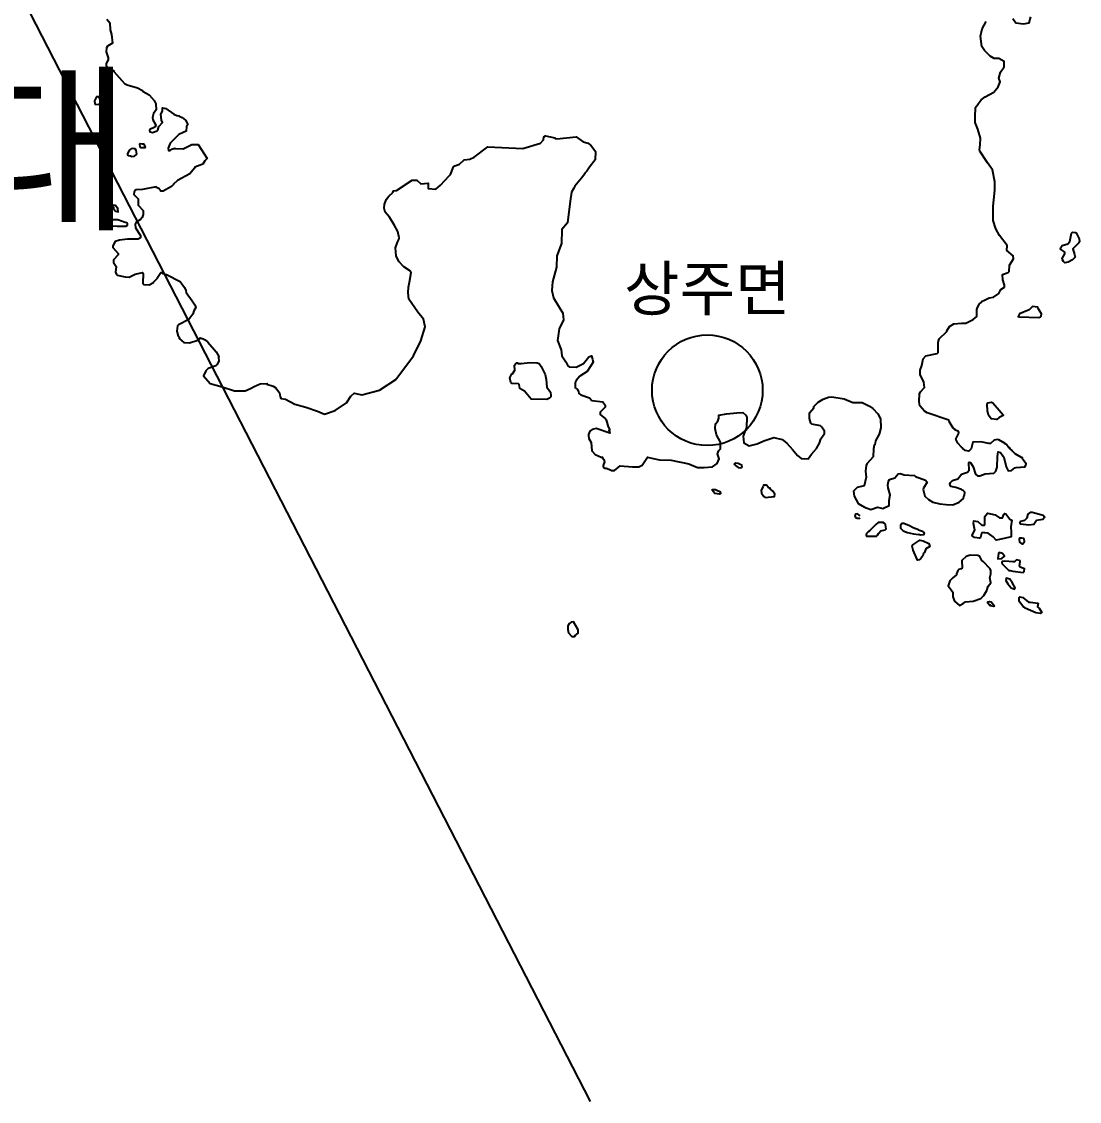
# Model space of a CAD drawing. Header units: millimetres. Extents: x -19392 to 580976, y -49129 to 736091.
# Drawn here: x 274476 to 298377, y 120863 to 145260 of the extents above; entities that cross this region are included whole.
import ezdxf
from ezdxf.enums import TextEntityAlignment as Align

# ---------------------------------------------------------------- set-up
doc = ezdxf.new("R2010")
doc.units = ezdxf.units.MM
for name, color, linetype in [('2121', 7, 'Continuous'), ('2122', 7, 'Continuous'), ('AWS', 4, 'Continuous'), ('AWS명', 2, 'Continuous'), ('관측소명', 3, 'Continuous'), ('티센', 6, 'Continuous')]:
    doc.layers.add(name, color=color, linetype=linetype)
doc.styles.get("Standard").update_dxf_attribs({"font": ''})
doc.styles.get('Standard').set_extended_font_data('Gulim')

msp = doc.modelspace()

# ---------------------------------------------------------------- linework, layer by layer
at = {"layer": '2121', "color": 7}
for points in [[(276405, 145316), (276468, 145229), (276475, 145073), (276507, 144966), (276526, 144773), (276420, 144704), (276395, 144666), (276383, 144579), (276434, 144442), (276434, 144398), (276390, 144316), (276390, 144260), (276422, 144223), (276551, 144152), (276558, 144132), (276797, 143862), (276861, 143828), (277092, 143763), (277211, 143707), (277223, 143682), (277355, 143607), (277468, 143474), (277511, 143402), (277511, 143402), (277518, 143270), (277456, 143183), (277433, 143092), (277444, 143042), (277496, 142952), (277507, 142914), (277483, 142877), (277376, 142820), (277364, 142805), (277371, 142767), (277433, 142758), (277539, 142789), (277557, 142808), (277573, 142889), (277663, 142977), (277638, 143033), (277619, 143171), (277656, 143240), (277662, 143315), (277736, 143296), (277913, 143166), (277984, 143139), (278034, 143133), (278034, 143120), (278100, 143091), (278182, 143032), (278235, 142933), (278204, 142888), (278194, 142785), (278027, 142710), (277833, 142516), (277833, 142516), (277789, 142403), (277796, 142347), (277833, 142350), (277871, 142378), (277940, 142403), (277940, 142391), (278127, 142385), (278321, 142483), (278464, 142480), (278672, 142168), (278617, 142112), (278572, 142041), (278391, 141968), (278385, 141949), (278279, 141824), (277998, 141667), (277907, 141589), (277907, 141577), (277862, 141532), (277674, 141428), (277618, 141428), (277575, 141487), (277518, 141511), (277518, 141524), (277211, 141469), (277068, 141459), (277037, 141444), (277018, 141413), (277012, 141357), (277113, 141257), (277107, 141114), (277107, 141114), (277226, 140995), (277220, 140905), (277202, 140832), (277165, 140792), (277065, 140732), (277040, 140682), (277046, 140601), (277165, 140427), (277165, 140377), (277110, 140345), (276868, 140341), (276691, 140325), (276589, 140289), (276535, 140197), (276535, 140153), (276654, 140019), (276655, 139994), (276555, 139881), (276555, 139818), (276612, 139725), (276600, 139600), (276619, 139550), (276637, 139531), (276814, 139492), (276906, 139483), (277043, 139552), (277206, 139593), (277225, 139571), (277213, 139352), (277238, 139321), (277356, 139309), (277356, 139309), (277456, 139363), (277456, 139375), (277550, 139466), (277550, 139478), (277625, 139591), (277656, 139591), (277662, 139572), (277750, 139548), (278056, 139386), (278156, 139253), (278190, 139181), (278197, 139137), (278333, 138952), (278389, 138860), (278410, 138803), (278364, 138725), (278346, 138650), (278257, 138532), (278022, 138411), (277997, 138386), (277985, 138268), (278011, 138155), (278023, 138155), (278023, 138143), (278042, 138124), (278036, 138099), (278036, 138099), (278138, 138007), (278272, 138000), (278455, 138063), (278492, 138095), (278504, 138095), (278511, 138113), (278577, 138096), (278622, 138071), (278681, 138017), (278874, 137799), (278930, 137690), (278924, 137671), (278931, 137596), (278894, 137511), (278866, 137486), (278688, 137421), (278638, 137370), (278588, 137258), (278588, 137258), (278740, 137086), (279009, 137008), (279286, 136916), (279526, 136916), (279647, 136972), (279727, 137018), (279727, 137018), (279869, 137075), (280026, 137081), (280020, 137072), (280160, 137021), (280219, 136988), (280302, 136873), (280320, 136782), (280340, 136745), (280440, 136733), (280646, 136618), (280901, 136547), (281163, 136455), (281319, 136391), (281560, 136476), (281815, 136646), (281914, 136795), (281992, 136866), (282162, 136831), (282559, 136930), (282935, 137171), (283331, 137709), (283494, 138049), (283594, 138361), (283559, 138538), (283426, 138692), (283225, 138992), (283208, 139133), (283219, 139262), (283241, 139373), (283278, 139591), (283260, 139620), (283110, 139716), (283003, 139838), (282940, 139971), (282927, 140146), (282969, 140274), (283002, 140339), (283007, 140377), (283007, 140377), (282977, 140515), (282892, 140671), (282787, 140845), (282693, 140952), (282668, 141043), (282676, 141133), (282717, 141252), (282770, 141318), (282867, 141401), (282880, 141438), (282948, 141447), (283303, 141675), (283403, 141679), (283497, 141595), (283659, 141608), (283659, 141608), (283665, 141493), (283835, 141472), (283941, 141564), (284140, 141778), (284164, 141803), (284233, 141982), (284265, 142004), (284369, 142041), (284476, 142138), (284607, 142151), (284701, 142195), (285008, 142431), (285800, 142393), (286197, 142514), (286267, 142588), (286279, 142657), (286310, 142682), (286524, 142631), (286529, 142622), (286573, 142611), (287004, 142653), (287161, 142547), (287279, 142510), (287327, 142465), (287340, 142465), (287444, 142327), (287432, 142138), (287304, 141975), (287247, 141880), (287203, 141837), (287203, 141824), (287125, 141721), (286977, 141540), (286954, 141495), (286954, 141495), (286902, 141403), (286869, 141204), (286811, 140715), (286686, 140565), (286675, 140246), (286570, 139971), (286565, 139715), (286469, 139384), (286454, 139184), (286492, 139016), (286705, 138672), (286719, 138523), (286625, 138316), (286582, 138054), (286671, 137847), (286684, 137710), (286776, 137571), (286816, 137479), (286847, 137458), (287003, 137455), (287172, 137537), (287294, 137685), (287350, 137707), (287379, 137632), (287390, 137563), (287258, 137355), (287092, 137249), (287005, 137149), (286986, 137105), (286980, 136986), (287030, 136958), (287030, 136958), (287062, 136899), (287068, 136856), (287112, 136825), (287305, 136756), (287362, 136701), (287612, 136670), (287662, 136595), (287662, 136545), (287550, 136432), (287550, 136382), (287670, 136286), (287682, 136264), (287732, 136102), (287759, 136050), (287761, 136023), (287748, 136019), (287761, 136004), (287765, 135959), (287461, 136064), (287364, 136047), (287314, 136007), (287284, 135932), (287284, 135907), (287290, 135844), (287346, 135751), (287360, 135563), (287435, 135476), (287573, 135417), (287598, 135417), (287598, 135404), (287635, 135369), (287635, 135369), (287648, 135315), (287617, 135233), (287617, 135208), (287649, 135170), (287686, 135167), (287780, 135133), (287799, 135118), (287873, 135121), (288004, 135222), (288281, 135200), (288423, 135204), (288498, 135239), (288560, 135330), (288560, 135330), (288617, 135421), (288745, 135392), (288887, 135357), (289156, 135350), (289553, 135272), (289751, 135187), (289900, 135187), (290084, 135201), (290190, 135279), (290240, 135378), (290198, 135498), (290233, 135569), (290265, 135611), (290271, 135716), (290264, 135761), (290176, 135923), (290147, 136068), (290156, 136173), (290206, 136235), (290230, 136300), (290229, 136367), (290406, 136395), (290636, 136422), (290774, 136425), (290837, 136371), (290862, 136320), (290857, 136088), (290857, 136088), (290821, 136002), (290779, 135895), (290793, 135746), (290913, 135676), (291097, 135718), (291246, 135789), (291473, 135860), (291664, 135817), (291764, 135739), (291891, 135591), (292004, 135456), (292089, 135392), (292252, 135378), (292324, 135486), (292439, 135618), (292501, 135732), (292532, 135831), (292619, 135950), (292618, 136006), (292556, 136100), (292524, 136125), (292331, 136168), (292312, 136190), (292279, 136294), (292280, 136418), (292374, 136536), (292373, 136561), (292478, 136662), (292584, 136727), (292710, 136778), (292780, 136783), (293060, 136738), (293260, 136652), (293466, 136653), (293635, 136572), (293710, 136522), (293823, 136398), (293879, 136285), (293893, 136085), (293849, 135941), (293771, 135785), (293753, 135700), (293740, 135688), (293724, 135605), (293724, 135605), (293720, 135429), (293577, 135272), (293562, 135232), (293546, 135104), (293560, 134966), (293514, 134773), (293514, 134773), (293358, 134733), (293273, 134648), (293287, 134535), (293379, 134372), (293521, 134287), (293663, 134237), (293818, 134287), (293939, 134258), (294081, 134329), (294081, 134443), (294098, 134568), (294098, 134568), (294054, 134724), (294047, 134792), (294066, 134880), (294085, 134911), (294209, 134952), (294283, 135042), (294327, 135047), (294421, 135019), (294652, 135001), (294672, 134985), (294897, 134896), (294934, 134852), (294852, 134721), (294847, 134687), (294888, 134535), (294966, 134464), (295065, 134400), (295221, 134365), (295370, 134351), (295519, 134344), (295661, 134400), (295760, 134485), (295766, 134527), (295782, 134564), (295785, 134630), (295753, 134667), (295728, 134671), (295716, 134686), (295584, 134736), (295472, 134753), (295453, 134810), (295465, 134847), (295509, 134891), (295633, 134929), (295714, 135035), (295846, 135077), (295889, 135124), (295876, 135292), (295889, 135305), (295913, 135302), (295977, 135199), (296027, 135037), (296077, 134994), (296127, 134994), (296246, 135044), (296446, 135057), (296489, 135101), (296520, 135194), (296524, 135437), (296538, 135538), (296594, 135526), (296650, 135448), (296675, 135388), (296675, 135388), (296720, 135201), (296770, 135111), (296839, 135121), (296920, 135177), (296951, 135187), (297145, 135200), (297169, 135240), (297175, 135271), (297102, 135363), (297088, 135394), (297094, 135403), (297069, 135409), (296925, 135493), (296864, 135553), (296858, 135572), (296814, 135604), (296804, 135631), (296786, 135631), (296731, 135702), (296693, 135720), (296700, 135729), (296555, 135813), (296524, 135816), (296449, 135801), (296368, 135725), (296331, 135725), (296150, 135768), (295968, 135755), (295931, 135611), (295881, 135555), (295794, 135567), (295794, 135567), (295736, 135621), (295736, 135633), (295715, 135644), (295631, 135738), (295587, 135822), (295648, 135944), (295655, 135978), (295643, 136001), (295566, 136039), (295566, 136051), (295539, 136059), (295524, 136075), (295432, 136224), (295423, 136256), (294935, 136420), (294879, 136457), (294772, 136576), (294757, 136667), (294765, 136857), (294788, 136895), (294877, 136994), (294864, 137113), (294776, 137288), (294782, 137388), (294820, 137490), (294850, 137638), (294905, 137707), (295166, 137761), (295186, 137783), (295186, 138008), (295211, 138089), (295211, 138089), (295378, 138258), (295378, 138271), (295442, 138368), (295540, 138428), (295540, 138428), (295710, 138446), (295809, 138446), (295980, 138531), (296058, 138598), (296058, 138754), (296067, 138776), (296114, 138879), (296173, 138926), (296179, 138945), (296214, 138961), (296214, 138961), (296341, 139020), (296433, 139034), (296553, 139119), (296603, 139204), (296683, 139263), (296681, 139306), (296649, 139425), (296643, 139543), (296768, 139588), (296792, 139613), (296798, 139756), (296891, 139900), (296879, 139966), (296741, 140088), (296747, 140200), (296747, 140200), (296575, 140430), (296490, 140579), (296426, 140770), (296426, 141089), (296447, 141231), (296468, 141450), (296468, 141642), (296412, 141911), (296303, 142073), (296127, 142335), (296121, 142364), (296132, 142474), (296145, 142628), (296085, 142829), (296025, 142984), (296018, 143102), (296033, 143318), (296042, 143342), (296092, 143392), (296092, 143405), (296160, 143496), (296251, 143562), (296441, 143669), (296543, 143787), (296589, 143902), (296553, 143980), (296596, 144115), (296674, 144235), (296674, 144356), (296553, 144426), (296454, 144426), (296363, 144478), (296363, 144478), (296233, 144606), (296169, 144696), (296143, 144934), (296180, 145096), (296273, 145265)], [(296872, 145333), (296943, 145234), (297113, 145213), (297241, 145234), (297276, 145369)]]:
    msp.add_lwpolyline(points, dxfattribs=at)
at = {"layer": '2122', "color": 7}
for points in [[(276125, 143472), (276131, 143403), (276143, 143391), (276225, 143394), (276250, 143410), (276250, 143507), (276224, 143557), (276168, 143560), (276125, 143472), (276125, 143472)], [(277203, 142501), (277227, 142498), (277265, 142429), (277259, 142411), (277172, 142407), (277153, 142425), (277146, 142501), (277152, 142507), (277203, 142501), (277203, 142501)], [(276978, 142398), (277034, 142391), (277059, 142357), (277072, 142263), (277009, 142216), (276966, 142204), (276934, 142222), (276897, 142225), (276879, 142244), (276878, 142275), (276903, 142343), (276916, 142343), (276916, 142356), (276978, 142398), (276978, 142398)], [(276657, 141021), (276594, 141102), (276541, 141116), (276552, 141039), (276594, 140975), (276658, 140965), (276650, 141032), (276650, 141032)], [(276647, 140780), (276484, 140784), (276453, 140774), (276421, 140743), (276415, 140693), (276421, 140652), (276641, 140638), (276834, 140641), (276871, 140663), (276871, 140694), (276853, 140716), (276815, 140719), (276647, 140780), (276647, 140780)], [(297960, 140158), (297990, 140198), (298114, 140242), (298158, 140292), (298201, 140480), (298220, 140499), (298289, 140496), (298307, 140484), (298370, 140355), (298377, 140286), (298364, 140262), (298228, 140123), (298269, 139995), (298278, 139936), (298222, 139874), (298123, 139827), (298048, 139811), (298021, 139838), (297997, 139879), (297991, 139911), (298046, 140015), (298047, 140037), (298040, 140061), (297953, 140116), (297960, 140158), (297960, 140158)], [(297243, 138750), (297026, 138657), (296996, 138598), (297015, 138586), (297458, 138578), (297496, 138587), (297514, 138606), (297521, 138660), (297445, 138777), (297436, 138808), (297314, 138824), (297243, 138750), (297243, 138750)], [(285963, 137560), (286128, 137552), (286172, 137534), (286214, 137468), (286304, 137290), (286328, 137175), (286343, 137003), (286424, 136885), (286437, 136810), (286431, 136779), (286406, 136751), (286343, 136722), (285988, 136733), (285837, 136907), (285731, 136969), (285717, 137063), (285705, 137079), (285561, 137087), (285530, 137106), (285505, 137212), (285555, 137299), (285568, 137302), (285617, 137381), (285616, 137501), (285641, 137538), (285660, 137550), (285685, 137547), (285691, 137538), (285772, 137535), (285963, 137560), (285963, 137560)], [(296297, 136464), (296290, 136612), (296303, 136643), (296391, 136663), (296422, 136644), (296564, 136480), (296654, 136375), (296654, 136357), (296566, 136319), (296510, 136269), (296385, 136288), (296322, 136369), (296297, 136464), (296297, 136464)], [(290758, 135232), (290668, 135274), (290612, 135284), (290580, 135260), (290610, 135231), (290668, 135186), (290716, 135178), (290753, 135184), (290758, 135224), (290758, 135224)], [(290187, 134677), (290268, 134639), (290262, 134630), (290274, 134602), (290243, 134586), (290137, 134598), (290081, 134670), (290086, 134689), (290155, 134692), (290187, 134677), (290187, 134677)], [(291348, 134743), (291305, 134783), (291236, 134789), (291230, 134758), (291186, 134677), (291192, 134607), (291243, 134527), (291274, 134508), (291487, 134528), (291493, 134584), (291449, 134650), (291394, 134698), (291388, 134717), (291375, 134717), (291348, 134743), (291348, 134743)], [(293423, 134096), (293366, 134136), (293320, 134130), (293303, 134101), (293315, 134058), (293355, 134044), (293412, 134044), (293412, 134044)], [(297312, 134177), (297555, 134105), (297586, 134073), (297586, 134055), (297548, 134014), (297411, 133986), (297350, 133895), (297237, 133879), (297043, 133903), (297030, 133931), (297055, 133972), (297142, 133994), (297193, 134047), (297223, 134128), (297279, 134179), (297312, 134177), (297312, 134177)], [(293776, 133898), (293651, 133770), (293626, 133754), (293626, 133742), (293613, 133742), (293613, 133729), (293601, 133729), (293570, 133698), (293558, 133660), (293570, 133635), (293789, 133636), (293816, 133653), (293836, 133692), (293894, 133755), (293989, 133779), (294010, 133799), (293994, 133893), (293975, 133921), (293950, 133927), (293950, 133940), (293830, 133942), (293776, 133898), (293776, 133898)], [(294744, 133777), (294622, 133820), (294536, 133870), (294413, 133920), (294363, 133919), (294331, 133875), (294338, 133813), (294395, 133757), (294491, 133719), (294629, 133683), (294744, 133669), (294744, 133669)], [(294744, 133777), (294807, 133753), (294859, 133718), (294870, 133692), (294858, 133664), (294788, 133660), (294744, 133669), (294744, 133669)], [(294622, 133320), (294596, 133407), (294617, 133440), (294770, 133546), (294850, 133526), (294976, 133471), (295001, 133403), (294908, 133347), (294874, 133268), (294855, 133249), (294836, 133189), (294797, 133130), (294759, 133102), (294715, 133095), (294622, 133320), (294622, 133320)], [(297074, 133588), (297026, 133591), (297013, 133566), (297025, 133497), (297076, 133460), (297101, 133460), (297138, 133510), (297132, 133570), (297119, 133585), (297074, 133588), (297074, 133588)], [(296532, 133121), (296621, 133127), (296683, 133183), (296639, 133240), (296564, 133264), (296551, 133252), (296532, 133121), (296532, 133121)], [(296884, 133055), (296695, 133068), (296633, 133058), (296627, 133037), (296633, 133012), (296784, 132859), (296809, 132862), (296874, 132840), (297110, 132813), (297128, 132835), (297134, 132897), (297040, 132934), (297027, 132953), (297039, 133059), (297021, 133085), (296952, 133097), (296908, 133053), (296884, 133055), (296884, 133055)], [(296758, 132560), (296835, 132465), (296910, 132440), (296923, 132466), (296856, 132590), (296805, 132664), (296722, 132684), (296716, 132634), (296758, 132560), (296758, 132560)], [(297270, 132141), (297436, 132121), (297443, 132111), (297430, 132036), (297470, 132009), (297531, 131906), (297506, 131890), (297394, 131905), (297153, 132006), (297146, 132026), (297112, 132030), (297031, 132141), (297018, 132172), (297018, 132247), (297030, 132260), (297099, 132248), (297224, 132142), (297270, 132141), (297270, 132141)], [(296384, 132148), (296449, 132068), (296443, 132043), (296362, 132061), (296366, 132075), (296347, 132078), (296311, 132123), (296305, 132154), (296342, 132158), (296384, 132148), (296384, 132148)], [(286818, 131527), (286836, 131447), (286911, 131369), (286974, 131364), (286987, 131389), (287049, 131445), (287048, 131520), (286948, 131698), (286892, 131694), (286854, 131663), (286854, 131651), (286842, 131650), (286817, 131600), (286818, 131527), (286818, 131527)]]:
    msp.add_lwpolyline(points, dxfattribs=at)
for points in [[(296319, 133701), (296225, 133707), (296225, 133719), (296175, 133707), (296163, 133694), (296145, 133606), (296119, 133591), (296007, 133606), (295963, 133634), (295956, 133656), (296013, 133768), (295987, 133919), (295993, 133981), (296081, 133963), (296169, 133882), (296231, 133885), (296243, 133901), (296243, 134075), (296299, 134157), (296474, 134114), (296573, 134051), (296637, 134045), (296668, 134127), (296686, 134146), (296718, 134139), (296805, 134015), (296849, 133996), (296824, 133846), (296824, 133846), (296837, 133727), (296837, 133621), (296674, 133585), (296497, 133543), (296426, 133621)], [(296372, 132783), (296372, 132857), (296358, 132893), (296202, 133060), (296171, 133082), (296127, 133173), (296083, 133194), (295908, 133206), (295820, 133175), (295721, 133087), (295728, 132912), (295709, 132893), (295653, 132880), (295628, 132855), (295598, 132783), (295598, 132758), (295598, 132758), (295519, 132693), (295448, 132622), (295413, 132515), (295476, 132423), (295519, 132367), (295519, 132260), (295554, 132168), (295668, 132069), (295753, 132112), (295802, 132147), (295980, 132168), (296150, 132225), (296220, 132296), (296284, 132409), (296313, 132501), (296376, 132579), (296355, 132693)]]:
    msp.add_lwpolyline(points, close=True, dxfattribs=at)
at = {"layer": 'AWS'}
msp.add_circle((289970, 136930), 1250, dxfattribs=at)
at = {"layer": '티센'}
msp.add_lwpolyline([(259890, 174144), (287324, 120863)], dxfattribs=at)

# ---------------------------------------------------------------- texts
at = {"layer": 'AWS명'}
msp.add_text('상주면', height=1000, dxfattribs=at).set_placement((289970, 138430), align=Align.BOTTOM_CENTER)
at = {"layer": '관측소명'}
msp.add_text('여수기상대', height=3000, dxfattribs=at).set_placement((267554, 139960), align=Align.BOTTOM_CENTER)

doc.saveas('drawing.dxf')
